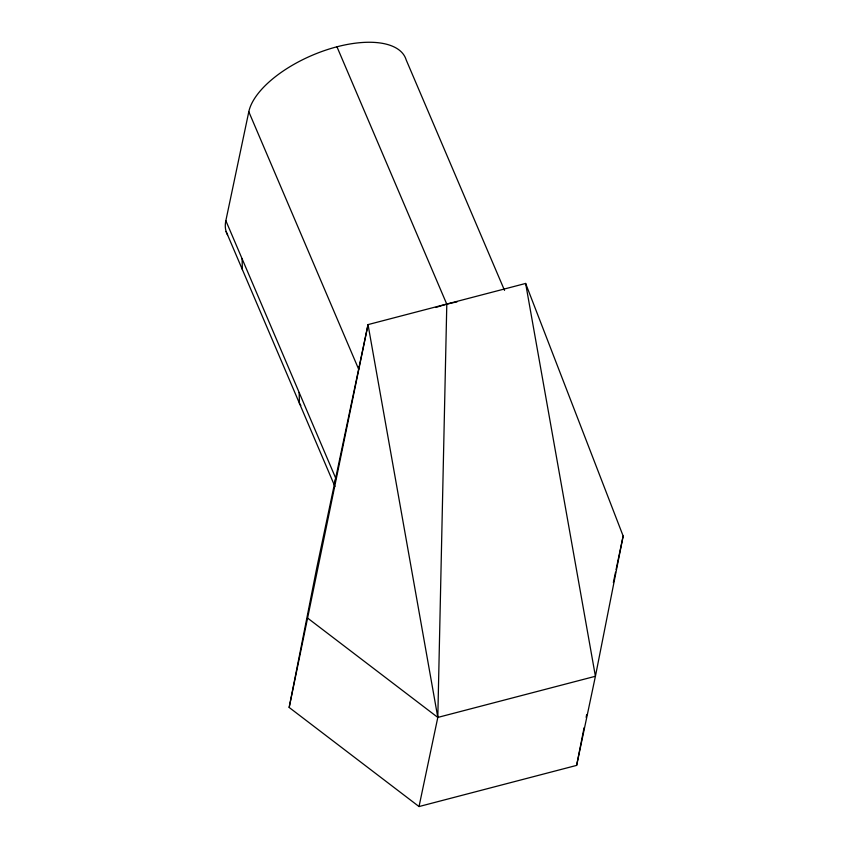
<?xml version="1.0" encoding="UTF-8"?>
<svg xmlns="http://www.w3.org/2000/svg" width="849" height="849" viewBox="0 0 849 849"><rect width="100%" height="100%" fill="white"/><g stroke="black" fill="none" stroke-linecap="round" stroke-linejoin="round"><path stroke-width="1.27" d="M419.024 806.55L576.63 765.395L595.414 676.271L623.155 536.027L525.637 283.449L368.031 324.605L316.9 567.228L289.169 707.461L419.024 806.55L437.808 717.426L446.797 304.207L336.957 46.791M576.63 765.395L584.08 727.742M586.139 717.352L586.648 714.752M289.169 707.461L368.031 324.605L437.808 717.426L595.414 676.271L525.637 283.449M227.596 234.993A84.656 39.043 -23.1 0 1 225.845 220.687L248.799 111.75A84.656 39.043 -23.1 0 1 326.589 49.858A84.656 39.043 -23.1 0 1 406.14 59.812L504.529 290.39M613.36 582.531L615.536 572.194M616.077 569.615L623.155 536.027M307.943 618.337L437.808 717.426M300.833 405.472L299.432 403.307L299.166 392.514M248.799 111.75L358.639 369.166A84.656 39.043 -23.1 0 1 359.233 366.832M225.845 220.687L335.684 478.104A84.656 39.043 -23.1 0 0 335.175 481.882M226.11 231.469L334.92 486.477M242.103 258.796L242.368 269.589M435.824 307.476A84.656 39.043 -23.1 0 1 457.006 301.904"/></g></svg>
